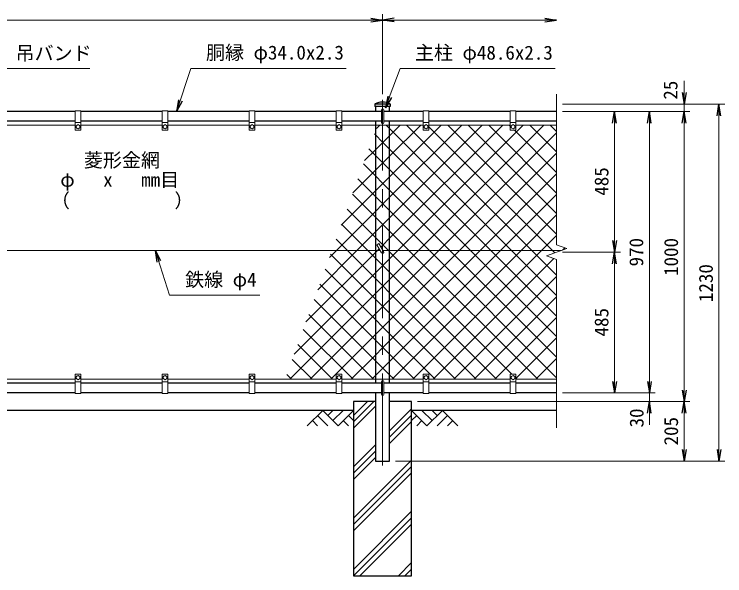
# Model space of a CAD drawing. Units: millimetres, scale not verified. Extents: x -4200 to 4200, y -2970 to 2970.
# Drawn here: x -2855 to -405, y -1140 to 795 of the extents above; entities that cross this region are included whole.
import ezdxf
from ezdxf.enums import TextEntityAlignment as Align

# ---------------------------------------------------------------- set-up
doc = ezdxf.new("R2010")
doc.units = ezdxf.units.MM
doc.header["$LTSCALE"] = 10
doc.linetypes.add('USER1', pattern=[50.8, 31.75, -6.35, 6.35, -6.35])
for name, color, linetype, lineweight in [('0-0_D-STR1', 1, 'Continuous', 25), ('0-1_D-DCR-HCH', 7, 'Continuous', 13), ('0-2_D-STR3', 3, 'Continuous', 13), ('0-3_D-STR2', 7, 'Continuous', 13), ('0-4_D-BMK', 2, 'USER1', 13), ('0-5_D-STR-DIM', 7, 'Continuous', 13), ('0-8_D-STR4', 7, 'Continuous', 25), ('0-9_D-BGD', 7, 'Continuous', 25), ('0-A_D-STR-TXT', 7, 'Continuous', 13)]:
    doc.layers.add(name, color=color, linetype=linetype, lineweight=lineweight)
doc.layers.add('0-6_0', color=7, linetype='Continuous')
doc.styles.add('ＭＳ ゴシック', font='')
doc.styles.get('ＭＳ ゴシック').set_extended_font_data('MS Gothic')

# ---------------------------------------------------------------- blocks, each defined once
blk = doc.blocks.new('_Open')
at = {"layer": '0-6_0'}
blk.add_line((-10, 1.667), (0, 0), dxfattribs=at)
blk.add_lwpolyline([(-10, -1.667), (0, 0), (-10, 0)], dxfattribs=at)

msp = doc.modelspace()

# ---------------------------------------------------------------- linework, layer by layer
at = {"layer": '0-0_D-STR1'}
for p, q in [((-1610.63, 485.56), (-1610.63, 477.23)), ((-1558.43, 485.23), (-1610.63, 485.23)), ((-1558.43, 477.23), (-1610.63, 477.23)), ((-1608.83, 477.23), (-1608.83, 460.23)), ((-1560.23, 460.23), (-1560.23, 477.23)), ((-1558.43, 485.56), (-1558.43, 477.23)), ((-2644.53, 460.23), (-2924.53, 460.23)), ((-2344.53, 460.23), (-2624.53, 460.23)), ((-2044.53, 460.23), (-2324.53, 460.23)), ((-1744.53, 460.23), (-2024.53, 460.23)), ((-1588.53, 460.23), (-1724.53, 460.23)), ((-1444.53, 460.23), (-1580.53, 460.23)), ((-1144.53, 460.23), (-1424.53, 460.23)), ((-984.53, 460.23), (-1124.53, 460.23)), ((-2644.53, 426.23), (-2924.53, 426.23)), ((-2344.53, 426.23), (-2624.53, 426.23)), ((-2044.53, 426.23), (-2324.53, 426.23)), ((-1744.53, 426.23), (-2024.53, 426.23)), ((-1588.53, 426.23), (-1724.53, 426.23)), ((-1608.83, 426.23), (-1608.83, -475.77)), ((-1444.53, 426.23), (-1580.53, 426.23)), ((-1560.23, -475.77), (-1560.23, 426.23)), ((-1144.53, 426.23), (-1424.53, 426.23)), ((-984.53, 426.23), (-1124.53, 426.23)), ((-2644.53, -475.77), (-2924.53, -475.77)), ((-2344.53, -475.77), (-2624.53, -475.77)), ((-2044.53, -475.77), (-2324.53, -475.77)), ((-1744.53, -475.77), (-2024.53, -475.77)), ((-1588.53, -475.77), (-1724.53, -475.77)), ((-1444.53, -475.77), (-1580.53, -475.77)), ((-1144.53, -475.77), (-1424.53, -475.77)), ((-984.53, -475.77), (-1124.53, -475.77)), ((-2644.53, -509.77), (-2924.53, -509.77)), ((-2344.53, -509.77), (-2624.53, -509.77)), ((-2044.53, -509.77), (-2324.53, -509.77)), ((-1744.53, -509.77), (-2024.53, -509.77)), ((-1588.53, -509.77), (-1724.53, -509.77)), ((-1444.53, -509.77), (-1580.53, -509.77)), ((-1144.53, -509.77), (-1424.53, -509.77)), ((-984.53, -509.77), (-1124.53, -509.77))]:
    msp.add_line(p, q, dxfattribs=at)
msp.add_lwpolyline([(-1608.83, -509.77), (-1608.83, -744.77), (-1560.23, -744.77), (-1560.23, -509.77)], dxfattribs=at)
for centre, radius, start, end in [((-1584.53, 432.89), 59.34, 64.40505, 115.59495), ((-1609.63, 485.56), 1, 122.29827, 180), ((-1559.43, 485.56), 1, 0, 57.70173)]:
    msp.add_arc(centre, radius, start, end, dxfattribs=at)
at = {"layer": '0-1_D-DCR-HCH'}
for p, q in [((-1684.53, -609.43), (-1614.87, -539.77)), ((-1684.53, -587.33), (-1636.97, -539.77)), ((-1684.53, -631.52), (-1608.83, -555.82)), ((-1790.95, -569.77), (-1844.16, -622.99)), ((-1808.69, -587.51), (-1773.05, -622.99)), ((-1790.95, -569.77), (-1737.74, -622.99)), ((-1773.21, -587.51), (-1755.48, -569.77)), ((-1755.48, -605.25), (-1720, -569.77)), ((-1737.74, -622.99), (-1684.53, -569.77)), ((-1702.26, -587.51), (-1684.53, -605.17)), ((-1560.23, -639.81), (-1484.53, -564.11)), ((-1560.23, -661.9), (-1484.53, -586.2)), ((-1431.31, -622.99), (-1484.53, -569.77)), ((-1466.79, -587.51), (-1484.53, -605.17)), ((-1413.58, -605.25), (-1449.05, -569.77)), ((-1378.1, -569.77), (-1431.31, -622.99)), ((-1395.75, -587.6), (-1413.58, -569.77)), ((-1360.36, -587.51), (-1396, -622.99)), ((-1378.1, -569.77), (-1324.89, -622.99)), ((-1826.42, -605.25), (-1808.61, -622.99)), ((-1720, -605.25), (-1702.18, -622.99)), ((-1560.23, -684), (-1484.53, -608.3)), ((-1449.05, -605.25), (-1466.87, -622.99)), ((-1342.63, -605.25), (-1360.45, -622.99)), ((-1684.53, -764.11), (-1608.83, -688.41)), ((-1684.53, -786.2), (-1608.83, -710.5)), ((-1684.53, -808.3), (-1608.83, -732.6)), ((-1684.53, -940.88), (-1484.53, -740.88)), ((-1684.53, -962.98), (-1484.53, -762.98)), ((-1684.53, -985.08), (-1484.53, -785.08)), ((-1684.53, -1117.66), (-1484.53, -917.66)), ((-1684.53, -1139.76), (-1484.53, -939.76)), ((-1662.44, -1139.77), (-1484.53, -961.85)), ((-1529.86, -1139.77), (-1484.53, -1094.44)), ((-1507.77, -1139.77), (-1484.53, -1116.53)), ((-1485.67, -1139.77), (-1484.53, -1138.63))]:
    msp.add_line(p, q, dxfattribs=at)
at = {"layer": '0-2_D-STR3'}
for p, q in [((-2644.53, 462.23), (-2644.53, 397.23)), ((-2624.53, 462.23), (-2644.53, 462.23)), ((-2624.53, 462.23), (-2624.53, 397.23)), ((-2344.53, 462.23), (-2344.53, 397.23)), ((-2324.53, 462.23), (-2344.53, 462.23)), ((-2324.53, 462.23), (-2324.53, 397.23)), ((-2044.53, 462.23), (-2044.53, 397.23)), ((-2024.53, 462.23), (-2044.53, 462.23)), ((-2024.53, 462.23), (-2024.53, 397.23)), ((-1744.53, 462.23), (-1744.53, 397.23)), ((-1724.53, 462.23), (-1744.53, 462.23)), ((-1724.53, 462.23), (-1724.53, 397.23)), ((-1588.53, 421.23), (-1588.53, 465.23)), ((-1580.53, 421.23), (-1580.53, 465.23)), ((-1444.53, 462.23), (-1444.53, 397.23)), ((-1424.53, 462.23), (-1444.53, 462.23)), ((-1424.53, 462.23), (-1424.53, 397.23)), ((-1144.53, 462.23), (-1144.53, 397.23)), ((-1124.53, 462.23), (-1144.53, 462.23)), ((-1124.53, 462.23), (-1124.53, 397.23)), ((-2624.53, 422.23), (-2644.53, 422.23)), ((-2324.53, 422.23), (-2344.53, 422.23)), ((-2024.53, 422.23), (-2044.53, 422.23)), ((-1724.53, 422.23), (-1744.53, 422.23)), ((-1424.53, 422.23), (-1444.53, 422.23)), ((-1124.53, 422.23), (-1144.53, 422.23)), ((-2924.53, 413.23), (-2644.53, 413.23)), ((-2626.53, 395.23), (-2642.53, 395.23)), ((-2641.03, 410.97), (-2634.53, 414.73)), ((-2641.03, 410.97), (-2641.03, 403.48)), ((-2634.53, 414.73), (-2628.03, 410.97)), ((-2628.03, 410.97), (-2628.03, 403.48)), ((-2624.53, 413.23), (-2344.53, 413.23)), ((-2326.53, 395.23), (-2342.53, 395.23)), ((-2341.03, 410.97), (-2334.53, 414.73)), ((-2341.03, 410.97), (-2341.03, 403.48)), ((-2334.53, 414.73), (-2328.03, 410.97)), ((-2328.03, 410.97), (-2328.03, 403.48)), ((-2324.53, 413.23), (-2044.53, 413.23)), ((-2026.53, 395.23), (-2042.53, 395.23)), ((-2041.03, 410.97), (-2034.53, 414.73)), ((-2041.03, 410.97), (-2041.03, 403.48)), ((-2034.53, 414.73), (-2028.03, 410.97)), ((-2028.03, 410.97), (-2028.03, 403.48)), ((-2024.53, 413.23), (-1744.53, 413.23)), ((-1726.53, 395.23), (-1742.53, 395.23)), ((-1741.03, 410.97), (-1734.53, 414.73)), ((-1741.03, 410.97), (-1741.03, 403.48)), ((-1734.53, 414.73), (-1728.03, 410.97)), ((-1728.03, 410.97), (-1728.03, 403.48)), ((-1724.53, 413.23), (-1444.53, 413.23)), ((-1426.53, 395.23), (-1442.53, 395.23)), ((-1441.03, 410.97), (-1434.53, 414.73)), ((-1441.03, 410.97), (-1441.03, 403.48)), ((-1434.53, 414.73), (-1428.03, 410.97)), ((-1428.03, 410.97), (-1428.03, 403.48)), ((-1424.53, 413.23), (-1144.53, 413.23)), ((-1126.53, 395.23), (-1142.53, 395.23)), ((-1141.03, 410.97), (-1134.53, 414.73)), ((-1141.03, 410.97), (-1141.03, 403.48)), ((-1134.53, 414.73), (-1128.03, 410.97)), ((-1128.03, 410.97), (-1128.03, 403.48)), ((-1124.53, 413.23), (-984.53, 413.23)), ((-1603.92, 0.82), (-1596.99, 4.82)), ((-1603.92, 0.82), (-1587.99, -26.77)), ((-1596.99, 4.82), (-1581.06, -22.77)), ((-1592.61, -18.77), (-3383.37, -18.77)), ((-968.04, -18.77), (-1583.37, -18.77)), ((-2924.53, -462.77), (-2644.53, -462.77)), ((-2644.53, -511.77), (-2644.53, -446.77)), ((-2626.53, -444.77), (-2642.53, -444.77)), ((-2641.03, -460.52), (-2641.03, -453.03)), ((-2641.03, -460.52), (-2634.53, -464.27)), ((-2634.53, -464.27), (-2628.03, -460.52)), ((-2628.03, -460.52), (-2628.03, -453.03)), ((-2624.53, -511.77), (-2624.53, -446.77)), ((-2624.53, -462.77), (-2344.53, -462.77)), ((-2344.53, -511.77), (-2344.53, -446.77)), ((-2326.53, -444.77), (-2342.53, -444.77)), ((-2341.03, -460.52), (-2341.03, -453.03)), ((-2341.03, -460.52), (-2334.53, -464.27)), ((-2334.53, -464.27), (-2328.03, -460.52)), ((-2328.03, -460.52), (-2328.03, -453.03)), ((-2324.53, -511.77), (-2324.53, -446.77)), ((-2324.53, -462.77), (-2044.53, -462.77)), ((-2044.53, -511.77), (-2044.53, -446.77)), ((-2026.53, -444.77), (-2042.53, -444.77)), ((-2041.03, -460.52), (-2041.03, -453.03)), ((-2041.03, -460.52), (-2034.53, -464.27)), ((-2034.53, -464.27), (-2028.03, -460.52)), ((-2028.03, -460.52), (-2028.03, -453.03)), ((-2024.53, -511.77), (-2024.53, -446.77)), ((-2024.53, -462.77), (-1744.53, -462.77)), ((-1744.53, -511.77), (-1744.53, -446.77)), ((-1726.53, -444.77), (-1742.53, -444.77)), ((-1741.03, -460.52), (-1741.03, -453.03)), ((-1741.03, -460.52), (-1734.53, -464.27)), ((-1734.53, -464.27), (-1728.03, -460.52)), ((-1728.03, -460.52), (-1728.03, -453.03)), ((-1724.53, -511.77), (-1724.53, -446.77)), ((-1724.53, -462.77), (-1444.53, -462.77)), ((-1444.53, -511.77), (-1444.53, -446.77)), ((-1426.53, -444.77), (-1442.53, -444.77)), ((-1441.03, -460.52), (-1441.03, -453.03)), ((-1441.03, -460.52), (-1434.53, -464.27)), ((-1434.53, -464.27), (-1428.03, -460.52)), ((-1428.03, -460.52), (-1428.03, -453.03)), ((-1424.53, -511.77), (-1424.53, -446.77)), ((-1424.53, -462.77), (-1144.53, -462.77)), ((-1144.53, -511.77), (-1144.53, -446.77)), ((-1126.53, -444.77), (-1142.53, -444.77)), ((-1141.03, -460.52), (-1141.03, -453.03)), ((-1141.03, -460.52), (-1134.53, -464.27)), ((-1134.53, -464.27), (-1128.03, -460.52)), ((-1128.03, -460.52), (-1128.03, -453.03)), ((-1124.53, -511.77), (-1124.53, -446.77)), ((-1124.53, -462.77), (-984.53, -462.77)), ((-2624.53, -471.77), (-2644.53, -471.77)), ((-2324.53, -471.77), (-2344.53, -471.77)), ((-2024.53, -471.77), (-2044.53, -471.77)), ((-1724.53, -471.77), (-1744.53, -471.77)), ((-1588.53, -514.77), (-1588.53, -470.77)), ((-1580.53, -514.77), (-1580.53, -470.77)), ((-1424.53, -471.77), (-1444.53, -471.77)), ((-1124.53, -471.77), (-1144.53, -471.77)), ((-2624.53, -511.77), (-2644.53, -511.77)), ((-2324.53, -511.77), (-2344.53, -511.77)), ((-2024.53, -511.77), (-2044.53, -511.77)), ((-1724.53, -511.77), (-1744.53, -511.77)), ((-1424.53, -511.77), (-1444.53, -511.77)), ((-1124.53, -511.77), (-1144.53, -511.77))]:
    msp.add_line(p, q, dxfattribs=at)
for points in [[(-2641.03, 403.48), (-2634.53, 399.73), (-2628.03, 403.48)], [(-2341.03, 403.48), (-2334.53, 399.73), (-2328.03, 403.48)], [(-2041.03, 403.48), (-2034.53, 399.73), (-2028.03, 403.48)], [(-1741.03, 403.48), (-1734.53, 399.73), (-1728.03, 403.48)], [(-1441.03, 403.48), (-1434.53, 399.73), (-1428.03, 403.48)], [(-1141.03, 403.48), (-1134.53, 399.73), (-1128.03, 403.48)], [(-2641.03, -453.03), (-2634.53, -449.27), (-2628.03, -453.03)], [(-2341.03, -453.03), (-2334.53, -449.27), (-2328.03, -453.03)], [(-2041.03, -453.03), (-2034.53, -449.27), (-2028.03, -453.03)], [(-1741.03, -453.03), (-1734.53, -449.27), (-1728.03, -453.03)], [(-1441.03, -453.03), (-1434.53, -449.27), (-1428.03, -453.03)], [(-1141.03, -453.03), (-1134.53, -449.27), (-1128.03, -453.03)]]:
    msp.add_lwpolyline(points, dxfattribs=at)
for centre in [(-2634.53, 407.23), (-2334.53, 407.23), (-2034.53, 407.23), (-1734.53, 407.23), (-1434.53, 407.23), (-1134.53, 407.23), (-2634.53, -456.77), (-2334.53, -456.77), (-2034.53, -456.77), (-1734.53, -456.77), (-1434.53, -456.77), (-1134.53, -456.77)]:
    msp.add_circle(centre, 6.49, dxfattribs=at)
for centre, radius, start, end in [((-1584.53, 465.23), 4, 0, 180), ((-1584.53, 421.23), 4, 180, 0), ((-2642.53, 397.23), 2, 180, 270), ((-2626.53, 397.23), 2, 270, 0), ((-2342.53, 397.23), 2, 180, 270), ((-2326.53, 397.23), 2, 270, 0), ((-2042.53, 397.23), 2, 180, 270), ((-2026.53, 397.23), 2, 270, 0), ((-1742.53, 397.23), 2, 180, 270), ((-1726.53, 397.23), 2, 270, 0), ((-1442.53, 397.23), 2, 180, 270), ((-1426.53, 397.23), 2, 270, 0), ((-1142.53, 397.23), 2, 180, 270), ((-1126.53, 397.23), 2, 270, 0), ((-1584.53, -24.77), 4, 210, 30), ((-2642.53, -446.77), 2, 90, 180), ((-2626.53, -446.77), 2, 0, 90), ((-2342.53, -446.77), 2, 90, 180), ((-2326.53, -446.77), 2, 0, 90), ((-2042.53, -446.77), 2, 90, 180), ((-2026.53, -446.77), 2, 0, 90), ((-1742.53, -446.77), 2, 90, 180), ((-1726.53, -446.77), 2, 0, 90), ((-1442.53, -446.77), 2, 90, 180), ((-1426.53, -446.77), 2, 0, 90), ((-1142.53, -446.77), 2, 90, 180), ((-1126.53, -446.77), 2, 0, 90), ((-1584.53, -470.77), 4, 0, 180), ((-1584.53, -514.77), 4, 180, 0)]:
    msp.add_arc(centre, radius, start, end, dxfattribs=at)
at = {"layer": '0-3_D-STR2'}
for p, q in [((-1605.79, 401.81), (-1594.37, 413.23)), ((-1560.23, 376.66), (-1523.66, 413.23)), ((-1560.23, 305.95), (-1452.95, 413.23)), ((-1560.23, 164.53), (-1311.53, 413.23)), ((-1560.23, 93.82), (-1240.82, 413.23)), ((-984.53, 37.74), (-1360.01, 413.23)), ((-984.53, 108.45), (-1289.3, 413.23)), ((-984.53, 179.16), (-1218.59, 413.23)), ((-1144.53, 409.87), (-1147.88, 413.23)), ((-984.53, 249.87), (-1129.88, 395.23)), ((-984.53, 320.58), (-1077.17, 413.23)), ((-984.53, 391.29), (-1006.46, 413.23)), ((-1608.83, 379.2), (-1612.63, 383)), ((-1584.53, 354.9), (-1608.83, 379.2)), ((-1584.53, 352.36), (-1560.23, 376.66)), ((-1389.97, -18.77), (-984.53, 386.67)), ((-1608.83, 328.06), (-1584.53, 352.36)), ((-1560.23, 330.6), (-1584.53, 354.9)), ((-1646.25, 290.63), (-1608.83, 328.06)), ((-1608.83, 308.49), (-1631.5, 331.16)), ((-1210.85, -18.77), (-1560.23, 330.6)), ((-1584.53, 284.19), (-1608.83, 308.49)), ((-1584.53, 281.65), (-1560.23, 305.95)), ((-1319.26, -18.77), (-984.53, 315.96)), ((-1608.83, 237.78), (-1650.37, 279.32)), ((-1608.83, 257.35), (-1584.53, 281.65)), ((-1560.23, 259.89), (-1584.53, 284.19)), ((-1686.72, 179.46), (-1608.83, 257.35)), ((-1281.57, -18.77), (-1560.23, 259.89)), ((-1248.55, -18.77), (-984.53, 245.25)), ((-1608.83, 167.07), (-1669.24, 227.48)), ((-1584.53, 213.48), (-1608.83, 237.78)), ((-1560.23, 189.18), (-1584.53, 213.48)), ((-1352.28, -18.77), (-1560.23, 189.18)), ((-1177.84, -18.77), (-984.53, 174.54)), ((-1584.53, 142.77), (-1608.83, 167.07)), ((-1584.53, 140.23), (-1560.23, 164.53)), ((-1608.83, 115.93), (-1584.53, 140.23)), ((-1560.23, 118.47), (-1584.53, 142.77)), ((-1743.53, -18.77), (-1608.83, 115.93)), ((-1422.99, -18.77), (-1560.23, 118.47)), ((-1107.13, -18.77), (-984.53, 103.83)), ((-1584.53, 69.52), (-1560.23, 93.82)), ((-1635.12, -18.77), (-1725.85, 71.95)), ((-1608.83, 45.22), (-1584.53, 69.52)), ((-1672.82, -18.77), (-1608.83, 45.22)), ((-1036.42, -18.77), (-984.53, 33.12)), ((-1705.83, -18.77), (-1744.71, 20.11)), ((-1808.11, -154.07), (-1672.82, -18.77)), ((-1767.65, -42.89), (-1743.53, -18.77)), ((-1608.83, -115.78), (-1705.83, -18.77)), ((-1608.83, -45.07), (-1635.12, -18.77)), ((-1560.23, -189.03), (-1389.97, -18.77)), ((-1560.23, -259.74), (-1319.26, -18.77)), ((-1560.23, -330.45), (-1248.55, -18.77)), ((-1560.23, -401.16), (-1177.84, -18.77)), ((-1551.13, -462.77), (-1107.13, -18.77)), ((-1480.42, -462.77), (-1036.42, -18.77)), ((-984.53, -457.23), (-1422.99, -18.77)), ((-984.53, -386.52), (-1352.28, -18.77)), ((-984.53, -315.81), (-1281.57, -18.77)), ((-984.53, -245.1), (-1210.85, -18.77)), ((-964.37, -17.44), (-956.32, -9.39)), ((-1608.83, -186.49), (-1763.58, -31.73)), ((-1584.53, -69.37), (-1608.83, -45.07)), ((-1409.71, -462.77), (-993.94, -47)), ((-1560.23, -93.67), (-1584.53, -69.37)), ((-1608.83, -257.2), (-1782.45, -83.57)), ((-1191.12, -462.77), (-1560.23, -93.67)), ((-1584.53, -140.08), (-1608.83, -115.78)), ((-1339, -462.77), (-984.53, -108.3)), ((-1608.83, -327.91), (-1801.32, -135.41)), ((-1560.23, -164.38), (-1584.53, -140.08)), ((-1261.83, -462.77), (-1560.23, -164.38)), ((-1608.83, -398.62), (-1820.19, -187.26)), ((-1584.53, -210.79), (-1608.83, -186.49)), ((-1584.53, -213.33), (-1560.23, -189.03)), ((-1268.29, -462.77), (-984.53, -179.01)), ((-1608.83, -237.63), (-1584.53, -213.33)), ((-1560.23, -235.09), (-1584.53, -210.79)), ((-1615.38, -462.77), (-1839.06, -239.1)), ((-1833.97, -462.77), (-1608.83, -237.63)), ((-1332.54, -462.77), (-1560.23, -235.09)), ((-1584.53, -281.5), (-1608.83, -257.2)), ((-1584.53, -284.04), (-1560.23, -259.74)), ((-1197.58, -462.77), (-984.53, -249.72)), ((-1686.09, -462.77), (-1857.93, -290.94)), ((-1608.83, -308.34), (-1584.53, -284.04)), ((-1560.23, -305.8), (-1584.53, -281.5)), ((-1763.26, -462.77), (-1608.83, -308.34)), ((-1403.25, -462.77), (-1560.23, -305.8)), ((-1756.8, -462.77), (-1876.8, -342.78)), ((-1584.53, -352.21), (-1608.83, -327.91)), ((-1584.53, -354.75), (-1560.23, -330.45)), ((-1124.53, -460.43), (-984.53, -320.43)), ((-1608.83, -379.05), (-1584.53, -354.75)), ((-1560.23, -376.51), (-1584.53, -352.21)), ((-1692.55, -462.77), (-1608.83, -379.05)), ((-1473.96, -462.77), (-1560.23, -376.51)), ((-1056.16, -462.77), (-984.53, -391.14)), ((-1827.51, -462.77), (-1895.67, -394.62)), ((-1584.53, -422.92), (-1608.83, -398.62)), ((-1584.53, -425.46), (-1560.23, -401.16)), ((-1608.83, -449.76), (-1584.53, -425.46)), ((-1560.23, -447.22), (-1584.53, -422.92)), ((-1898.23, -462.77), (-1914.53, -446.46)), ((-1621.84, -462.77), (-1608.83, -449.76)), ((-1544.67, -462.77), (-1560.23, -447.22)), ((-1120.41, -462.77), (-1124.53, -458.66)), ((-985.44, -462.77), (-984.53, -461.85))]:
    msp.add_line(p, q, dxfattribs=at)
for points in [[(-1904.68, -462.77), (-1608.83, -166.92), (-1584.53, -142.62), (-1560.23, -118.32), (-1460.68, -18.77), (-1028.68, 413.23)], [(-1889.04, -376.42), (-1608.83, -96.21), (-1584.53, -71.91), (-1560.23, -47.61), (-1531.39, -18.77), (-1099.39, 413.23)], [(-1727.18, 68.28), (-1608.83, 186.64), (-1584.53, 210.94), (-1560.23, 235.24), (-1382.24, 413.23)], [(-1590.23, -6.9), (-1584.53, -1.19), (-1560.23, 23.11), (-1170.1, 413.23)], [(-984.53, -174.39), (-1140.14, -18.77), (-1560.23, 401.31), (-1572.14, 413.23)], [(-984.53, -103.68), (-1069.43, -18.77), (-1501.43, 413.23)], [(-990.54, -26.96), (-998.72, -18.77), (-1424.53, 407.03)], [(-1049.7, -462.77), (-1493.7, -18.77), (-1560.23, 47.76), (-1584.53, 72.06), (-1608.83, 96.36), (-1688.11, 175.64)], [(-1138.41, -444.77), (-1560.23, -22.96), (-1564.41, -18.77), (-1584.53, 1.34), (-1608.83, 25.64), (-1706.98, 123.8)], [(-1848.58, -265.24), (-1608.83, -25.49), (-1602.1, -18.77), (-1596.08, -12.75)]]:
    msp.add_lwpolyline(points, dxfattribs=at)
at = {"layer": '0-4_D-BMK'}
msp.add_line((-1584.53, -759.77), (-1584.53, 500.23), dxfattribs=at)
at = {"layer": '0-5_D-STR-DIM'}
for p, q in [((-1584.53, 520.23), (-1584.53, 795.23)), ((-1584.53, 520.23), (-1584.53, 795.23)), ((-3344.53, 775.23), (-1624.53, 775.23)), ((-1544.53, 775.23), (-1024.53, 775.23)), ((-544.53, 525.23), (-544.53, 565.23)), ((-984.53, 520.23), (-984.53, 0.88)), ((-964.53, 485.23), (-404.53, 485.23)), ((-964.53, 485.23), (-524.53, 485.23)), ((-544.53, 460.23), (-544.53, 485.23)), ((-964.53, 460.23), (-644.53, 460.23)), ((-964.53, 460.23), (-524.53, 460.23)), ((-964.53, 460.23), (-524.53, 460.23)), ((-964.53, 460.23), (-764.53, 460.23)), ((-424.53, 445.23), (-424.53, -704.77)), ((-784.53, 15.23), (-784.53, 420.23)), ((-664.53, 420.23), (-664.53, -469.77)), ((-544.53, -499.77), (-544.53, 420.23)), ((-544.53, 420.23), (-544.53, 380.23)), ((-949.29, -11.95), (-984.53, 0.88)), ((-1019.76, -37.6), (-949.29, -11.95)), ((-984.53, -50.42), (-1019.76, -37.6)), ((-964.53, -24.77), (-764.53, -24.77)), ((-964.53, -24.77), (-764.53, -24.77)), ((-984.53, -50.42), (-984.53, -629.77)), ((-784.53, -469.77), (-784.53, -64.77)), ((-664.53, -469.77), (-664.53, -429.77)), ((-964.53, -509.77), (-644.53, -509.77)), ((-964.53, -509.77), (-644.53, -509.77)), ((-964.53, -509.77), (-764.53, -509.77)), ((-664.53, -509.77), (-664.53, -539.77)), ((-1464.53, -539.77), (-644.53, -539.77)), ((-1464.53, -539.77), (-524.53, -539.77)), ((-1464.53, -539.77), (-524.53, -539.77)), ((-664.53, -579.77), (-664.53, -619.77)), ((-544.53, -579.77), (-544.53, -704.77)), ((-1540.23, -744.77), (-404.53, -744.77)), ((-1330.23, -744.77), (-524.53, -744.77))]:
    msp.add_line(p, q, dxfattribs=at)
at = {"layer": '0-8_D-STR4'}
msp.add_line((-1484.53, -539.77), (-1560.23, -539.77), dxfattribs=at)
msp.add_lwpolyline([(-1608.83, -539.77), (-1684.53, -539.77), (-1684.53, -1139.77), (-1484.53, -1139.77), (-1484.53, -539.77)], dxfattribs=at)
at = {"layer": '0-9_D-BGD'}
for p, q in [((-1684.53, -569.77), (-3284.53, -569.77)), ((-984.53, -569.77), (-1484.53, -569.77))]:
    msp.add_line(p, q, dxfattribs=at)
at = {"layer": '0-A_D-STR-TXT'}
for points in [[(-2594.09, 608.48), (-2896.54, 608.48), (-2934.02, 464.16)], [(-1709.86, 608.48), (-2245.81, 608.48), (-2293.9, 462.13)], [(-989.13, 608.23), (-1523.81, 608.23), (-1573.84, 474.67)], [(-2007.57, -172.4), (-2318.9, -172.4), (-2367, -20.68)]]:
    msp.add_lwpolyline(points, dxfattribs=at)

# ---------------------------------------------------------------- block references
at = {"layer": '0-5_D-STR-DIM', "xscale": 4, "yscale": 4}
for p in [(-1584.53, 775.23), (-984.53, 775.23)]:
    msp.add_blockref('_Open', p, dxfattribs=at)
for p, rotation in [((-1584.53, 775.23), 180), ((-544.53, 485.23), 270), ((-424.53, 485.23), 90), ((-784.53, 460.23), 90), ((-664.53, 460.23), 90), ((-544.53, 460.23), 90), ((-544.53, 460.23), 90), ((-784.53, -24.77), 270), ((-784.53, -24.77), 90), ((-784.53, -509.77), 270), ((-664.53, -509.77), 270), ((-664.53, -509.77), 270), ((-544.53, -539.77), 270), ((-664.53, -539.77), 90), ((-544.53, -539.77), 90), ((-544.53, -744.77), 270), ((-424.53, -744.77), 270)]:
    msp.add_blockref('_Open', p, dxfattribs=dict(at, rotation=rotation))
at = {"layer": '0-A_D-STR-TXT', "xscale": 4, "yscale": 4}
for p, rotation in [((-2294.52, 460.23), 251.80943), ((-1574.54, 472.8), 249.46512), ((-2367.6, -18.77), 107.58773)]:
    msp.add_blockref('_Open', p, dxfattribs=dict(at, rotation=rotation))

# ---------------------------------------------------------------- texts
at = {"layer": '0-5_D-STR-DIM', "style": 'ＭＳ ゴシック'}
for s, p in [('25', (-553.25, 500.87)), ('485', (-791.27, 169.88)), ('970', (-671.27, -73.9)), ('1000', (-551.27, -106.67)), ('1230', (-431.27, -196.67)), ('485', (-791.27, -315.12)), ('30', (-670.13, -628.66)), ('205', (-551.27, -690.62))]:
    msp.add_text(s, height=48.09, rotation=90, dxfattribs=at).set_placement(p, align=Align.BOTTOM_LEFT)
at = {"layer": '0-A_D-STR-TXT', "style": 'ＭＳ ゴシック'}
for s, p in [('吊バンド', (-2849.93, 622.34)), ('胴縁 φ34.0x2.3', (-2193.36, 624.75)), ('主柱 φ48.6x2.3', (-1472.89, 624.24)), ('菱形金網', (-2614.47, 254.03)), ('φ   x   mm目', (-2695.69, 186.44)), ('（\u3000\u3000   \u3000\u3000）', (-2728.18, 114.79)), ('鉄線 φ4', (-2265.19, -157.53))]:
    msp.add_text(s, height=48.09, dxfattribs=at).set_placement(p, align=Align.BOTTOM_LEFT)

doc.saveas('drawing.dxf')
